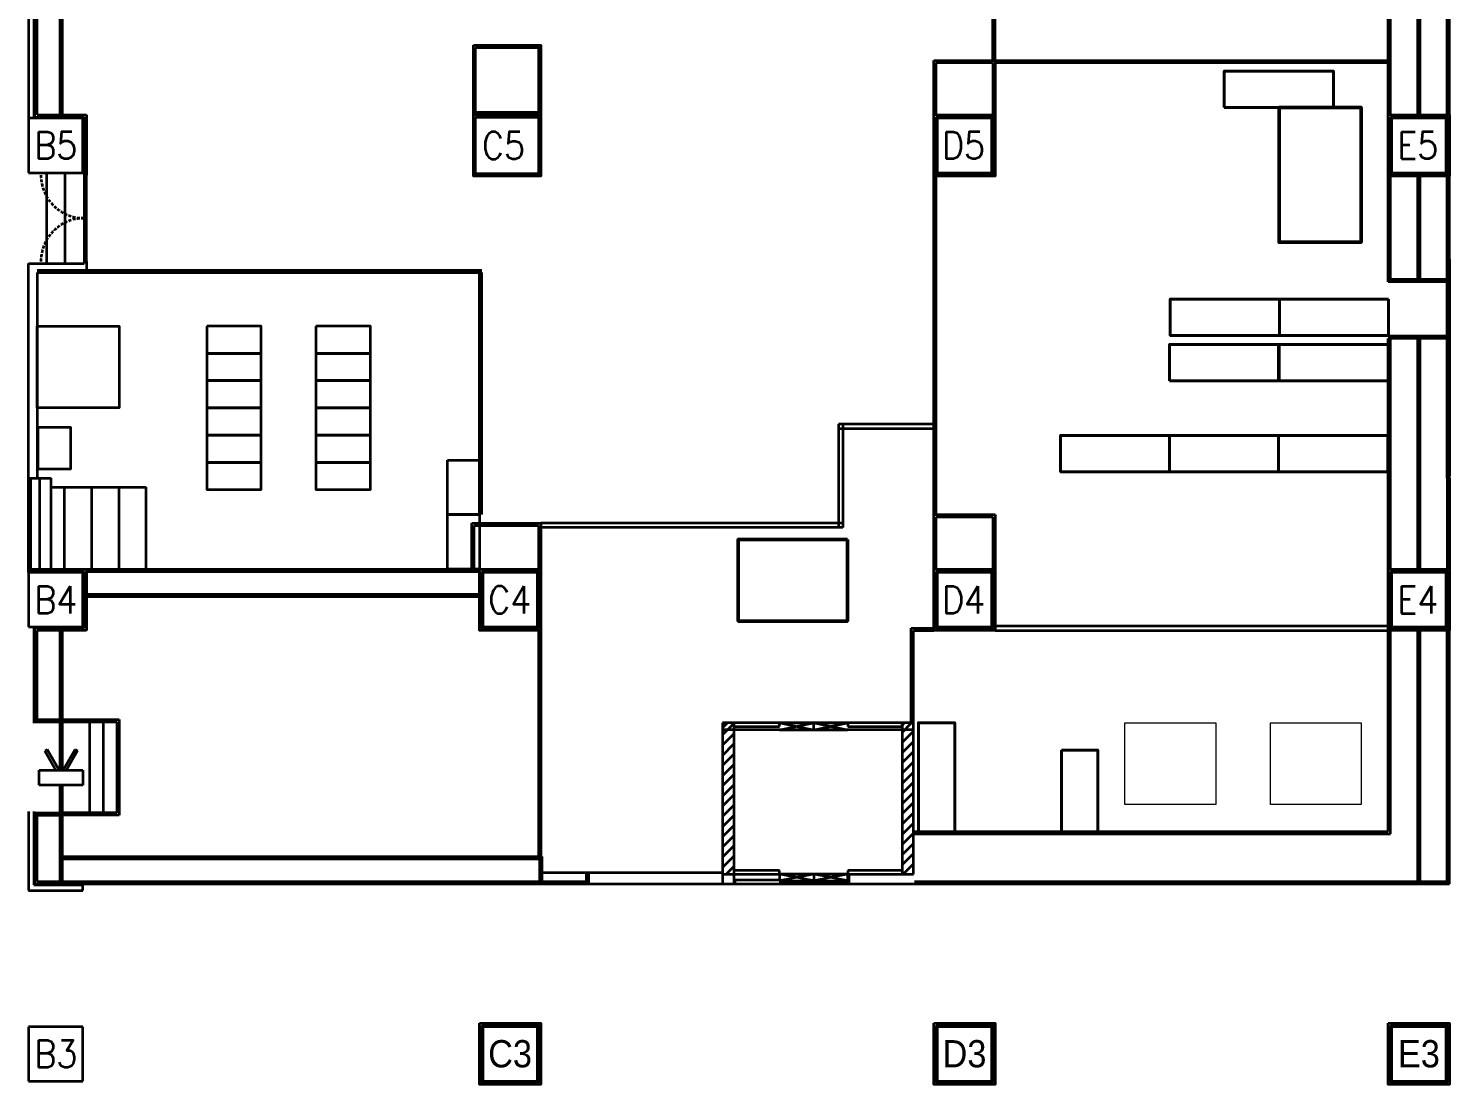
# Model space of a CAD drawing. Header units: millimetres. Extents: x 6214 to 9362, y 2671 to 7806.
# Drawn here: x 6234 to 9362, y 2671 to 4996 of the extents above; entities that cross this region are included whole.
import ezdxf

# ---------------------------------------------------------------- set-up
doc = ezdxf.new("R2010")
doc.units = ezdxf.units.MM
doc.linetypes.add('HIDDEN', pattern=[9.525, 6.35, -3.175])
for name, color, linetype, lineweight in [('Arch', 7, 'Continuous', 35), ('M06-Machine', 150, 'Continuous', 50), ('M08-機台最小範圍', 3, 'Continuous', 20), ('M09-桌子', 11, 'Continuous', 40)]:
    doc.layers.add(name, color=color, linetype=linetype, lineweight=lineweight)
doc.layers.get('M08-機台最小範圍').off()
doc.styles.add('AEH', font='SIMPLEX.shx', dxfattribs={"width": 0.9, "bigfont": 'ae.shx'})

# ---------------------------------------------------------------- blocks, each defined once
blk = doc.blocks.new('Wafer')
at = {"layer": 'M06-Machine', "lineweight": 0}
blk.add_lwpolyline([(90, 0), (-90, 0), (-90, 200), (90, 200)], close=True, dxfattribs=at)
blk = doc.blocks.new('WIP240X80')
at = {"layer": 'M09-桌子'}
blk.add_lwpolyline([(-125.1, 0), (114.9, 0), (114.9, 80), (-125.1, 80)], close=True, dxfattribs=at)
blk = doc.blocks.new('工作桌')
at = {"layer": 'M09-桌子'}
blk.add_lwpolyline([(-90, 0), (90, 0), (90, 80), (-90, 80)], close=True, dxfattribs=at)
blk = doc.blocks.new('AOI')
at = {"layer": 'M06-Machine'}
blk.add_lwpolyline([(-102.2, 64), (195, 64), (195, 244.6), (-102.2, 244.6)], close=True, dxfattribs=at)
blk = doc.blocks.new('工作桌240X80')
at = {"layer": 'M09-桌子'}
blk.add_lwpolyline([(-125.1, 0), (114.9, 0), (114.9, 80), (-125.1, 80)], close=True, dxfattribs=at)

msp = doc.modelspace()

# ---------------------------------------------------------------- linework, layer by layer
at = {"layer": 'Arch'}
for p, q in [((6234.1, 5678.5), (6234.1, 4798.5)), ((6246.1, 5678.5), (6246.1, 4798.5)), ((6248.6, 4801), (6248.6, 5676)), ((6253.6, 4806), (6253.6, 5671)), ((6303.6, 5671), (6303.6, 4806)), ((6308.6, 5671), (6308.6, 4806)), ((9226.6, 4806), (9226.6, 5671)), ((9231.6, 4806), (9231.6, 5671)), ((9291.6, 4806), (9291.6, 5671)), ((9296.6, 4806), (9296.6, 5671)), ((9356.6, 4806), (9356.6, 5671)), ((9361.6, 4806), (9361.6, 5671)), ((8356.6, 4926), (8356.6, 5430.2)), ((8361.6, 4926), (8361.6, 5430.2)), ((8226.6, 4806), (8226.6, 4926)), ((8226.6, 4926), (8361.6, 4926)), ((8231.6, 4806), (8231.6, 4921)), ((8231.6, 4921), (8356.6, 4921)), ((8356.6, 4921), (8356.6, 4806)), ((8361.6, 4926), (8361.6, 4806)), ((8361.6, 4926), (9231.6, 4926)), ((8361.6, 4921), (9231.6, 4921)), ((6234.1, 4798.5), (6234.1, 4678.5)), ((6354.1, 4798.5), (6234.1, 4798.5)), ((6234.1, 4798.5), (6234.1, 4678.5)), ((6248.6, 4801), (6356.6, 4801)), ((6253.6, 4806), (6361.6, 4806)), ((6354.1, 4678.5), (6354.1, 4798.5)), ((6354.1, 4678.5), (6354.1, 4798.5)), ((6356.6, 4801), (6356.6, 4478.5)), ((6356.6, 4801), (6356.6, 4478.5)), ((6361.6, 4806), (6361.6, 4673.5)), ((6361.6, 4806), (6361.6, 4673.5)), ((9226.6, 4806), (9361.6, 4806)), ((9226.6, 4671), (9226.6, 4806)), ((9226.6, 4806), (9361.6, 4806)), ((9226.6, 4671), (9226.6, 4806)), ((9226.6, 4671), (9226.6, 4806)), ((9226.6, 4671), (9226.6, 4806)), ((9231.6, 4801), (9356.6, 4801)), ((9231.6, 4676), (9231.6, 4801)), ((9231.6, 4801), (9356.6, 4801)), ((9231.6, 4676), (9231.6, 4801)), ((9231.6, 4676), (9231.6, 4801)), ((9231.6, 4676), (9231.6, 4801)), ((9354.1, 4798.5), (9234.1, 4798.5)), ((9234.1, 4798.5), (9234.1, 4678.5)), ((9354.1, 4798.5), (9234.1, 4798.5)), ((9234.1, 4798.5), (9234.1, 4678.5)), ((9234.1, 4798.5), (9234.1, 4678.5)), ((9234.1, 4798.5), (9234.1, 4678.5)), ((9354.1, 4678.5), (9354.1, 4798.5)), ((9354.1, 4678.5), (9354.1, 4798.5)), ((9356.6, 4801), (9356.6, 4676)), ((9356.6, 4801), (9356.6, 4676)), ((9361.6, 4806), (9361.6, 4671)), ((9361.6, 4806), (9361.6, 4671)), ((6234.1, 4678.5), (6354.1, 4678.5)), ((6234.1, 4678.5), (6354.1, 4678.5)), ((6274.1, 4678.5), (6274.1, 4478.5)), ((6274.1, 4678.5), (6274.1, 4478.5)), ((6314.1, 4678.5), (6314.1, 4478.5)), ((6314.1, 4678.5), (6314.1, 4478.5)), ((6361.6, 4673.5), (6356.6, 4673.5)), ((6361.6, 4673.5), (6356.6, 4673.5)), ((6356.6, 4673.5), (6356.6, 4578.5)), ((6361.6, 4673.5), (6356.6, 4673.5)), ((6356.6, 4673.5), (6356.6, 4578.5)), ((6361.6, 4673.5), (6356.6, 4673.5)), ((6361.6, 4578.5), (6361.6, 4673.5)), ((6361.6, 4578.5), (6361.6, 4673.5)), ((8226.6, 3926), (8226.6, 4671)), ((8231.6, 3926), (8231.6, 4671)), ((9226.6, 4438.5), (9226.6, 4671)), ((9226.6, 4532.2), (9226.6, 4671)), ((9361.6, 4671), (9226.6, 4671)), ((9361.6, 4671), (9226.6, 4671)), ((9226.6, 4485.5), (9226.6, 4671)), ((9226.6, 4532.2), (9226.6, 4671)), ((9356.6, 4676), (9231.6, 4676)), ((9356.6, 4676), (9231.6, 4676)), ((9231.6, 4438.5), (9231.6, 4671)), ((9231.6, 4532.2), (9231.6, 4671)), ((9231.6, 4485.5), (9231.6, 4671)), ((9231.6, 4532.2), (9231.6, 4671)), ((9234.1, 4678.5), (9354.1, 4678.5)), ((9234.1, 4678.5), (9354.1, 4678.5)), ((9291.6, 4438.5), (9291.6, 4671)), ((9291.6, 4532.2), (9291.6, 4671)), ((9291.6, 4485.5), (9291.6, 4671)), ((9291.6, 4532.2), (9291.6, 4671)), ((9296.6, 4438.5), (9296.6, 4671)), ((9296.6, 4532.2), (9296.6, 4671)), ((9296.6, 4485.5), (9296.6, 4671)), ((9296.6, 4532.2), (9296.6, 4671)), ((9356.6, 4006), (9356.6, 4671)), ((9361.6, 4006), (9361.6, 4671)), ((9361.6, 4006), (9361.6, 4671)), ((9361.6, 4006), (9361.6, 4671)), ((9361.6, 4006), (9361.6, 4671)), ((6356.6, 4578.5), (6356.6, 4483.5)), ((6361.6, 4578.5), (6356.6, 4578.5)), ((6356.6, 4578.5), (6361.6, 4578.5)), ((6356.6, 4578.5), (6356.6, 4483.5)), ((6361.6, 4578.5), (6356.6, 4578.5)), ((6356.6, 4578.5), (6361.6, 4578.5)), ((6361.6, 4483.5), (6361.6, 4578.5)), ((6361.6, 4483.5), (6361.6, 4578.5)), ((6234.1, 4478.5), (6354.1, 4478.5)), ((6234.1, 3966.6), (6234.1, 4478.5)), ((6234.1, 4478.5), (6356.6, 4478.5)), ((6234.1, 3966.6), (6234.1, 4478.5)), ((6361.6, 4483.5), (6356.6, 4483.5)), ((6361.6, 4483.5), (6356.6, 4483.5)), ((6356.6, 4483.5), (6361.6, 4483.5)), ((6356.6, 4483.5), (6361.6, 4483.5)), ((6361.6, 4483.5), (6361.6, 4459)), ((6361.6, 4483.5), (6361.6, 4459)), ((9361.2, 4488.5), (9361.2, 4011)), ((9361.2, 4268.5), (9361.2, 4488.5)), ((9361.2, 4488.5), (9361.2, 4011)), ((9361.2, 4268.5), (9361.2, 4488.5)), ((6253.6, 4464), (7231.6, 4464)), ((6361.6, 4459), (6253.6, 4459)), ((6253.6, 4459), (6253.6, 4006)), ((6361.6, 4459), (6253.6, 4459)), ((6253.6, 4459), (6253.6, 4006)), ((6253.6, 4459), (7231.6, 4459)), ((7226.6, 3926), (7226.6, 4459)), ((7231.6, 3926), (7231.6, 4459)), ((9361.2, 4443.5), (9226.6, 4443.5)), ((9361.2, 4438.5), (9226.6, 4438.5)), ((9347.2, 4438.5), (9325.6, 4438.5)), ((9347.2, 4438.5), (9325.6, 4438.5)), ((9361.2, 4318.5), (9226.6, 4318.5)), ((9231.6, 3806), (9231.6, 4318.5)), ((9291.6, 3806), (9291.6, 4318.5)), ((9296.6, 3806), (9296.6, 4318.5)), ((9361.2, 4313.5), (9226.6, 4313.5)), ((9226.6, 3228), (9226.6, 4313.5)), ((9361.2, 4208.5), (9361.2, 4042.5)), ((9361.2, 4208.5), (9361.2, 4042.5)), ((8226.6, 4125.1), (8016.6, 4125.1)), ((8016.6, 4125.1), (8016.6, 3897.3)), ((8226.6, 4115.1), (8016.6, 4115.1)), ((8026.6, 4125.1), (8026.6, 3897.3)), ((6234.1, 4006), (6284.1, 4006)), ((6239.1, 3806), (6239.1, 4006)), ((6259.1, 3806), (6259.1, 4006)), ((6284.1, 3806), (6284.1, 4006)), ((9356.6, 4006), (9356.6, 3806)), ((9361.6, 4006), (9361.6, 3806)), ((6234.1, 3835.7), (6234.1, 3985.7)), ((6234.1, 3835.7), (6234.1, 3985.7)), ((6284.1, 3986), (6493.6, 3986)), ((6313.6, 3806), (6313.6, 3986)), ((6373.6, 3806), (6373.6, 3986)), ((6433.6, 3806), (6433.6, 3986)), ((6493.6, 3806), (6493.6, 3986)), ((6234.1, 3798.5), (6234.1, 3966.6)), ((6234.1, 3798.5), (6234.1, 3966.6)), ((8226.6, 3806), (8226.6, 3926)), ((8226.6, 3806), (8226.6, 3926)), ((8226.6, 3926), (8361.6, 3926)), ((8231.6, 3806), (8231.6, 3921)), ((8231.6, 3806), (8231.6, 3921)), ((8231.6, 3921), (8356.6, 3921)), ((8356.6, 3921), (8356.6, 3806)), ((8361.6, 3926), (8361.6, 3806)), ((7210, 3806), (7210, 3907.3)), ((7210, 3806), (7210, 3907.3)), ((7210, 3907.3), (7361.6, 3907.3)), ((7210, 3806), (7210, 3907.3)), ((7210, 3806), (7210, 3907.3)), ((7215, 3806), (7215, 3902.3)), ((7215, 3806), (7215, 3902.3)), ((7215, 3902.3), (7356.6, 3902.3)), ((7215, 3806), (7215, 3902.3)), ((7215, 3806), (7215, 3902.3)), ((7356.6, 3902.3), (7356.6, 3806)), ((7361.6, 3907.3), (7361.6, 3806)), ((8026.6, 3907.3), (7361.6, 3907.3)), ((8026.6, 3897.3), (7361.6, 3897.3)), ((6234.1, 3806), (6361.6, 3806)), ((6234.1, 3801), (6356.6, 3801)), ((6234.1, 3798.5), (6234.1, 3678.5)), ((6354.1, 3798.5), (6234.1, 3798.5)), ((6234.1, 3798.5), (6234.1, 3678.5)), ((6354.1, 3678.5), (6354.1, 3798.5)), ((6356.6, 3801), (6356.6, 3676)), ((6361.6, 3806), (7226.6, 3806)), ((6361.6, 3806), (6361.6, 3671)), ((6361.6, 3801), (7226.6, 3801)), ((6361.6, 3751), (7226.6, 3751)), ((6361.6, 3746), (7226.6, 3746)), ((6690.7, 3746), (6528.7, 3746)), ((6690.7, 3746), (6528.7, 3746)), ((6690.7, 3746), (6528.7, 3746)), ((6852.7, 3746), (6690.7, 3746)), ((6852.7, 3746), (6690.7, 3746)), ((6852.7, 3746), (6690.7, 3746)), ((7014.7, 3746), (6852.7, 3746)), ((7014.7, 3746), (6852.7, 3746)), ((7014.7, 3746), (6852.7, 3746)), ((6234.1, 3678.5), (6354.1, 3678.5)), ((6246.1, 3678.5), (6246.1, 3466.5)), ((6356.6, 3676), (6248.6, 3676)), ((6248.6, 3676), (6248.6, 3474.5)), ((6253.6, 3474.5), (6253.6, 3671)), ((6361.6, 3671), (6253.6, 3671)), ((6303.6, 3671), (6303.6, 3414)), ((6308.6, 3671), (6308.6, 3469.5)), ((7356.6, 3671), (7356.6, 3173)), ((7356.6, 3671), (7356.6, 3173)), ((7361.6, 3671), (7361.6, 3173)), ((7361.6, 3671), (7361.6, 3173)), ((8176.9, 3467.2), (8176.9, 3676)), ((8176.9, 3676), (8226.6, 3676)), ((8181.9, 3467.2), (8181.9, 3671)), ((8181.9, 3671), (8226.6, 3671)), ((8361.6, 3681), (9226.6, 3681)), ((8361.6, 3671), (9226.6, 3671)), ((9231.6, 3223), (9231.6, 3678.5)), ((9291.6, 3113), (9291.6, 3678.5)), ((9296.6, 3113), (9296.6, 3678.5)), ((9356.6, 3113), (9356.6, 3678.5)), ((9361.6, 3113), (9361.6, 3678.5)), ((6246.1, 3474.5), (6308.6, 3474.5)), ((6246.1, 3474.5), (6308.6, 3474.5)), ((6308.6, 3474.5), (6433.6, 3474.5)), ((6308.6, 3474.5), (6433.6, 3474.5)), ((6433.6, 3474.5), (6433.6, 3264.5)), ((6433.6, 3474.5), (6433.6, 3264.5)), ((6246.1, 3469.5), (6308.6, 3469.5)), ((6246.1, 3469.5), (6308.6, 3469.5)), ((6308.6, 3469.5), (6428.6, 3469.5)), ((6308.6, 3469.5), (6308.6, 3414.5)), ((6308.6, 3469.5), (6428.6, 3469.5)), ((6398.6, 3469.5), (6368.6, 3469.5)), ((6368.6, 3469.5), (6368.6, 3269.5)), ((6398.6, 3469.5), (6368.6, 3469.5)), ((6428.6, 3469.5), (6398.6, 3469.5)), ((6398.6, 3469.5), (6398.6, 3269.5)), ((6428.6, 3469.5), (6398.6, 3469.5)), ((6428.6, 3469.5), (6428.6, 3269.5)), ((6428.6, 3469.5), (6428.6, 3269.5)), ((8181.9, 3467.2), (7761.5, 3467.2)), ((7761.5, 3467.2), (7761.5, 3112.8)), ((7761.5, 3456.2), (7772.6, 3467.2)), ((7761.5, 3440.8), (7786.5, 3465.8)), ((8181.9, 3452.2), (7761.5, 3452.2)), ((7761.5, 3418.4), (7786.5, 3443.4)), ((7786.5, 3467.2), (7786.5, 3113)), ((7786.5, 3467.2), (7786.5, 3459.2)), ((7786.5, 3459.2), (7887.2, 3459.2)), ((7962.2, 3467.2), (7887.2, 3467.2)), ((7887.2, 3467.2), (7962.2, 3452.2)), ((7887.2, 3452.2), (7962.2, 3467.2)), ((7887.2, 3459.2), (7887.2, 3467.2)), ((7887.2, 3467.2), (7962.2, 3467.2)), ((7887.2, 3452.2), (7962.2, 3452.2)), ((7962.2, 3452.2), (7962.2, 3467.2)), ((8037.2, 3467.2), (7962.2, 3467.2)), ((7962.2, 3467.2), (8037.2, 3452.2)), ((7962.2, 3452.2), (8037.2, 3467.2)), ((7962.2, 3467.2), (8037.2, 3467.2)), ((7962.2, 3452.2), (8037.2, 3452.2)), ((8037.2, 3467.2), (8037.2, 3459.2)), ((8037.2, 3459.2), (8156.9, 3459.2)), ((8156.9, 3467.2), (8156.9, 3134.5)), ((8156.9, 3459.2), (8156.9, 3467.2)), ((8156.9, 3461.8), (8162.4, 3467.2)), ((8156.9, 3446.4), (8177.7, 3467.2)), ((8156.9, 3424), (8181.9, 3449)), ((8181.9, 3134.5), (8181.9, 3467.2)), ((6308.6, 3414.5), (6303.6, 3414.5)), ((6308.6, 3414.5), (6303.6, 3414.5)), ((6433.6, 3419.5), (6433.6, 3369.5)), ((6433.6, 3419.5), (6433.6, 3369.5)), ((7761.5, 3395.9), (7786.5, 3420.9)), ((8156.9, 3401.5), (8181.9, 3426.5)), ((7761.5, 3373.5), (7786.5, 3398.5)), ((8156.9, 3379.1), (8181.9, 3404.1)), ((8156.9, 3356.6), (8181.9, 3381.6)), ((6433.6, 3369.5), (6433.6, 3319.5)), ((6433.6, 3369.5), (6433.6, 3319.5)), ((7761.5, 3351), (7786.5, 3376)), ((7761.5, 3328.6), (7786.5, 3353.6)), ((8156.9, 3334.2), (8181.9, 3359.2)), ((6303.6, 3329.5), (6303.6, 3118)), ((6308.6, 3329.5), (6308.6, 3118)), ((7761.5, 3306.1), (7786.5, 3331.1)), ((8156.9, 3311.7), (8181.9, 3336.7)), ((7761.5, 3283.7), (7786.5, 3308.7)), ((7761.5, 3261.2), (7786.5, 3286.2)), ((8156.9, 3289.3), (8181.9, 3314.3)), ((8156.9, 3266.8), (8181.9, 3291.8)), ((6234.1, 3272.5), (6234.1, 3098.5)), ((6234.1, 3272.5), (6234.1, 3098.5)), ((6246.1, 3272.5), (6246.1, 3110.5)), ((6246.1, 3272.5), (6246.1, 3110.5)), ((6246.1, 3269.5), (6308.6, 3269.5)), ((6246.1, 3264.5), (6308.6, 3264.5)), ((6248.6, 3269.5), (6248.6, 3113)), ((6248.6, 3269.5), (6248.6, 3113)), ((6253.6, 3118), (6253.6, 3269.5)), ((6253.6, 3118), (6253.6, 3269.5)), ((6428.6, 3269.5), (6308.6, 3269.5)), ((6433.6, 3264.5), (6308.6, 3264.5)), ((6368.6, 3269.5), (6398.6, 3269.5)), ((6368.6, 3269.5), (6398.6, 3269.5)), ((6398.6, 3269.5), (6428.6, 3269.5)), ((6398.6, 3269.5), (6428.6, 3269.5)), ((7761.5, 3238.8), (7786.5, 3263.8)), ((8156.9, 3244.4), (8181.9, 3269.4)), ((7761.5, 3216.3), (7786.5, 3241.3)), ((8156.9, 3221.9), (8181.9, 3246.9)), ((8156.9, 3199.5), (8181.9, 3224.5)), ((8181.9, 3228), (9226.6, 3228)), ((8181.9, 3223), (9231.6, 3223)), ((8228.2, 3228), (9226.6, 3228)), ((7761.5, 3193.9), (7786.5, 3218.9)), ((7761.5, 3171.4), (7786.5, 3196.4)), ((8156.9, 3177), (8181.9, 3202)), ((6308.6, 3173), (7364.6, 3173)), ((6308.6, 3173), (7364.6, 3173)), ((6308.6, 3168), (7364.6, 3168)), ((6308.6, 3168), (7364.6, 3168)), ((6433.6, 3173), (6595.6, 3173)), ((6433.6, 3173), (6595.6, 3173)), ((6595.6, 3173), (6757.6, 3173)), ((6595.6, 3173), (6757.6, 3173)), ((7359.6, 3113), (7359.6, 3173)), ((7364.6, 3113), (7364.6, 3173)), ((7761.5, 3149), (7786.5, 3174)), ((8156.9, 3154.6), (8181.9, 3179.6)), ((7364.6, 3137.6), (7761.5, 3137.6)), ((7462.2, 3113), (7462.2, 3137.6)), ((7467.2, 3113), (7467.2, 3137.6)), ((7761.5, 3134.5), (8181.9, 3134.5)), ((7761.5, 3134.5), (8181.9, 3134.5)), ((7769.6, 3134.5), (7786.5, 3151.5)), ((7786.5, 3151.5), (7786.5, 3134.5)), ((7887.2, 3142.5), (7786.5, 3142.5)), ((7887.2, 3134.5), (7887.2, 3142.5)), ((7962.2, 3134.5), (7887.2, 3134.5)), ((7887.2, 3134.5), (7887.2, 3119.5)), ((7962.2, 3119.5), (7887.2, 3134.5)), ((7962.2, 3134.5), (7887.2, 3119.5)), ((8037.2, 3134.5), (7962.2, 3134.5)), ((7962.2, 3134.5), (7962.2, 3119.5)), ((8037.2, 3119.5), (7962.2, 3134.5)), ((8037.2, 3134.5), (7962.2, 3119.5)), ((8156.9, 3142.5), (8037.2, 3142.5)), ((8037.2, 3142.5), (8037.2, 3134.5)), ((8037.2, 3119.5), (8037.2, 3134.5)), ((8039.3, 3134.5), (8039.3, 3113)), ((8159.4, 3134.5), (8181.9, 3157.1)), ((8181.8, 3134.5), (8181.9, 3134.7)), ((6234.1, 3098.5), (6354.1, 3098.5)), ((6234.1, 3098.5), (6354.1, 3098.5)), ((6234.1, 3098.5), (6354.1, 3098.5)), ((6234.1, 3098.5), (6354.1, 3098.5)), ((6246.1, 3110.5), (6354.1, 3110.5)), ((6246.1, 3110.5), (6354.1, 3110.5)), ((6246.1, 3110.5), (6354.1, 3110.5)), ((6246.1, 3110.5), (6354.1, 3110.5)), ((6248.6, 3113), (6356.6, 3113)), ((6248.6, 3113), (6356.6, 3113)), ((6248.6, 3113), (6356.6, 3113)), ((6248.6, 3113), (6356.6, 3113)), ((6253.6, 3118), (6361.6, 3118)), ((6253.6, 3118), (6361.6, 3118)), ((6253.6, 3118), (6361.6, 3118)), ((6253.6, 3118), (6361.6, 3118)), ((6354.1, 3098.5), (6354.1, 3110.5)), ((6354.1, 3098.5), (6354.1, 3110.5)), ((6354.1, 3098.5), (6354.1, 3110.5)), ((6354.1, 3098.5), (6354.1, 3110.5)), ((6356.6, 3118), (7469.6, 3118)), ((6356.6, 3118), (7469.6, 3118)), ((6356.6, 3118), (7469.6, 3118)), ((6356.6, 3118), (7469.6, 3118)), ((6356.6, 3113), (7469.6, 3113)), ((6356.6, 3113), (7469.6, 3113)), ((6356.6, 3113), (7469.6, 3113)), ((6356.6, 3113), (7469.6, 3113)), ((7469.6, 3112.8), (7762.1, 3112.8)), ((7761.5, 3113), (8184, 3113)), ((7763.6, 3113), (9361.6, 3113)), ((7763.6, 3113), (8184, 3113)), ((7889.3, 3121), (7788.6, 3121)), ((7788.6, 3121), (7788.6, 3113)), ((7788.6, 3113), (7889.3, 3113)), ((7887.2, 3119.5), (7962.2, 3119.5)), ((7889.3, 3113), (7889.3, 3121)), ((7964.3, 3113), (7889.3, 3113)), ((7962.2, 3119.5), (8037.2, 3119.5)), ((8039.3, 3113), (7964.3, 3113)), ((8039.3, 3113), (8159, 3113)), ((8184, 3118), (9361.6, 3118)), ((6354.1, 2798.5), (6234.1, 2798.5)), ((6234.1, 2798.5), (6234.1, 2678.5)), ((6354.1, 2678.5), (6354.1, 2798.5)), ((6234.1, 2678.5), (6354.1, 2678.5))]:
    msp.add_line(p, q, dxfattribs=at)
at = {"layer": 'Arch', "lineweight": 9}
msp.add_line((6361.6, 3738.5), (6361.6, 3680.5), dxfattribs=at)
msp.add_line((6361.6, 3738.5), (6361.6, 3680.5), dxfattribs=at)
at = {"layer": 'Arch', "linetype": 'Continuous'}
for p, q in [((6309.2, 3414.5), (6303.1, 3414.5)), ((6303.1, 3414.5), (6303.1, 3363.2)), ((6309.2, 3363.2), (6309.2, 3414.5)), ((6275.2, 3408.9), (6269.9, 3405.9)), ((6269.9, 3405.9), (6294.6, 3363.2)), ((6301.6, 3363.2), (6275.2, 3408.9)), ((6310.7, 3363.2), (6337.1, 3408.9)), ((6342.3, 3405.9), (6317.7, 3363.2)), ((6337.1, 3408.9), (6342.3, 3405.9)), ((6258, 3330), (6258, 3363.2)), ((6258, 3363.2), (6354.2, 3363.2)), ((6354.2, 3363.2), (6354.2, 3330)), ((6354.2, 3330), (6258, 3330))]:
    msp.add_line(p, q, dxfattribs=at)
at = {"layer": 'Arch'}
for points in [[(7213.3, 4959.3), (7361.6, 4959.3), (7361.6, 4806), (7213.3, 4806)], [(7218.3, 4954.3), (7356.6, 4954.3), (7356.6, 4811), (7218.3, 4811)], [(7213.3, 4806), (7361.6, 4806), (7361.6, 4671), (7213.3, 4671)], [(7218.3, 4801), (7356.6, 4801), (7356.6, 4676), (7218.3, 4676)], [(8226.6, 4806), (8361.6, 4806), (8361.6, 4671), (8226.6, 4671)], [(8231.6, 4801), (8356.6, 4801), (8356.6, 4676), (8231.6, 4676)], [(8234.1, 4678.5), (8354.1, 4678.5), (8354.1, 4798.5), (8234.1, 4798.5)], [(9226.6, 4806), (9361.6, 4806), (9361.6, 4671), (9226.6, 4671)], [(9231.6, 4801), (9356.6, 4801), (9356.6, 4676), (9231.6, 4676)], [(9234.1, 4678.5), (9354.1, 4678.5), (9354.1, 4798.5), (9234.1, 4798.5)], [(6253.6, 4341), (6433.6, 4341), (6433.6, 4161), (6253.6, 4161)], [(6626.6, 4341), (6626.6, 4281), (6746.6, 4281), (6746.6, 4341)], [(6866.6, 4341), (6866.6, 4281), (6986.6, 4281), (6986.6, 4341)], [(6626.6, 4281), (6626.6, 4221), (6746.6, 4221), (6746.6, 4281)], [(6866.6, 4281), (6866.6, 4221), (6986.6, 4221), (6986.6, 4281)], [(6626.6, 4221), (6626.6, 4161), (6746.6, 4161), (6746.6, 4221)], [(6866.6, 4221), (6866.6, 4161), (6986.6, 4161), (6986.6, 4221)], [(6626.6, 4161), (6626.6, 4101), (6746.6, 4101), (6746.6, 4161)], [(6866.6, 4161), (6866.6, 4101), (6986.6, 4101), (6986.6, 4161)], [(6254.5, 4117.8), (6254.5, 4027), (6327.2, 4027), (6327.2, 4117.8)], [(6626.6, 4101), (6626.6, 4041), (6746.6, 4041), (6746.6, 4101)], [(6866.6, 4101), (6866.6, 4041), (6986.6, 4041), (6986.6, 4101)], [(6626.6, 4041), (6626.6, 3981), (6746.6, 3981), (6746.6, 4041)], [(6866.6, 4041), (6866.6, 3981), (6986.6, 3981), (6986.6, 4041)], [(7156.6, 4046), (7226.6, 4046), (7226.6, 3926), (7156.6, 3926)], [(7156.6, 3926), (7226.6, 3926), (7226.6, 3806), (7156.6, 3806)], [(7226.6, 3806), (7361.6, 3806), (7361.6, 3671), (7226.6, 3671)], [(7231.6, 3801), (7356.6, 3801), (7356.6, 3676), (7231.6, 3676)], [(7234.1, 3678.5), (7354.1, 3678.5), (7354.1, 3798.5), (7234.1, 3798.5)], [(8226.6, 3806), (8361.6, 3806), (8361.6, 3671), (8226.6, 3671)], [(8231.6, 3801), (8356.6, 3801), (8356.6, 3676), (8231.6, 3676)], [(8234.1, 3678.5), (8354.1, 3678.5), (8354.1, 3798.5), (8234.1, 3798.5)], [(9226.6, 3806), (9361.6, 3806), (9361.6, 3671), (9226.6, 3671)], [(9231.6, 3801), (9356.6, 3801), (9356.6, 3676), (9231.6, 3676)], [(9234.1, 3678.5), (9354.1, 3678.5), (9354.1, 3798.5), (9234.1, 3798.5)], [(7226.6, 2806), (7361.6, 2806), (7361.6, 2671), (7226.6, 2671)], [(7231.6, 2801), (7356.6, 2801), (7356.6, 2676), (7231.6, 2676)], [(7234.1, 2678.5), (7354.1, 2678.5), (7354.1, 2798.5), (7234.1, 2798.5)], [(8226.6, 2806), (8361.6, 2806), (8361.6, 2671), (8226.6, 2671)], [(8231.6, 2801), (8356.6, 2801), (8356.6, 2676), (8231.6, 2676)], [(8234.1, 2678.5), (8354.1, 2678.5), (8354.1, 2798.5), (8234.1, 2798.5)], [(9226.6, 2806), (9361.6, 2806), (9361.6, 2671), (9226.6, 2671)], [(9231.6, 2801), (9356.6, 2801), (9356.6, 2676), (9231.6, 2676)], [(9234.1, 2678.5), (9354.1, 2678.5), (9354.1, 2798.5), (9234.1, 2798.5)]]:
    msp.add_lwpolyline(points, close=True, dxfattribs=at)
at = {"layer": 'Arch', "linetype": 'HIDDEN'}
for centre, start, end in [((6356.6, 4673.5), 180, 270), ((6356.6, 4673.5), 180, 270), ((6356.6, 4483.5), 90, 180), ((6356.6, 4483.5), 90, 180)]:
    msp.add_arc(centre, 95, start, end, dxfattribs=at)
at = {"layer": 'M06-Machine'}
msp.add_lwpolyline([(8036.3, 3871.4), (7796.3, 3871.4), (7796.3, 3691.4), (8036.3, 3691.4)], close=True, dxfattribs=at)

# ---------------------------------------------------------------- block references
at = {"layer": 'M06-Machine', "rotation": 270}
for name, p in [('AOI', (8922.3, 4720.4)), ('Wafer', (8967.3, 3377.4))]:
    msp.add_blockref(name, p, dxfattribs=at)
at = {"layer": 'M08-機台最小範圍', "rotation": 90}
msp.add_blockref('Wafer', (8847.3, 3377.4), dxfattribs=at)
at = {"layer": 'M09-桌子'}
for name, p in [('工作桌240X80', (8991, 4822.6)), ('工作桌240X80', (8870.6, 4220.6)), ('工作桌240X80', (9111.4, 4220.6)), ('WIP240X80', (8870.6, 4020.2)), ('WIP240X80', (9110.6, 4020.2))]:
    msp.add_blockref(name, p, dxfattribs=at)
for name, p, rotation in [('工作桌240X80', (8861.9, 4400.6), 180), ('工作桌240X80', (9101.9, 4400.6), 180), ('工作桌240X80', (8620.3, 4100.2), 180), ('WIP240X80', (8272.6, 3352.6), 89.9999999999999), ('工作桌', (8507.3, 3317.4), 270)]:
    msp.add_blockref(name, p, dxfattribs=dict(at, rotation=rotation))

# ---------------------------------------------------------------- texts
at = {"layer": 'Arch', "style": 'AEH', "width": 0.9}
for s, p in [('B5', (6246.7, 4709)), ('B5', (6246.7, 4709)), ('C5', (7232.2, 4708.5)), ('D5', (8244.5, 4709)), ('E5', (9246.5, 4709)), ('E5', (9246.5, 4709)), ('B4', (6247.1, 3708.5)), ('B4', (6247.1, 3708.5)), ('C4', (7245.9, 3708.5)), ('D4', (8244.8, 3708.5)), ('E4', (9246.8, 3708.5)), ('B3', (6246.9, 2708.9))]:
    msp.add_text(s, height=60, dxfattribs=at).set_placement(p)
at = {"layer": 'Arch', "char_height": 60, "width": 120, "attachment_point": 5, "style": 'AEH'}
for s, insert in [('{\\fArial|b0|i0|c162|p32;C3}', (7294.1, 2738.5)), ('{\\fArial|b0|i0|c162|p32;D3}', (8294.1, 2738.5)), ('{\\fArial|b0|i0|c162|p32;E3}', (9294.1, 2738.5))]:
    msp.add_mtext(s, dxfattribs=dict(at, insert=insert))

doc.saveas('drawing.dxf')
